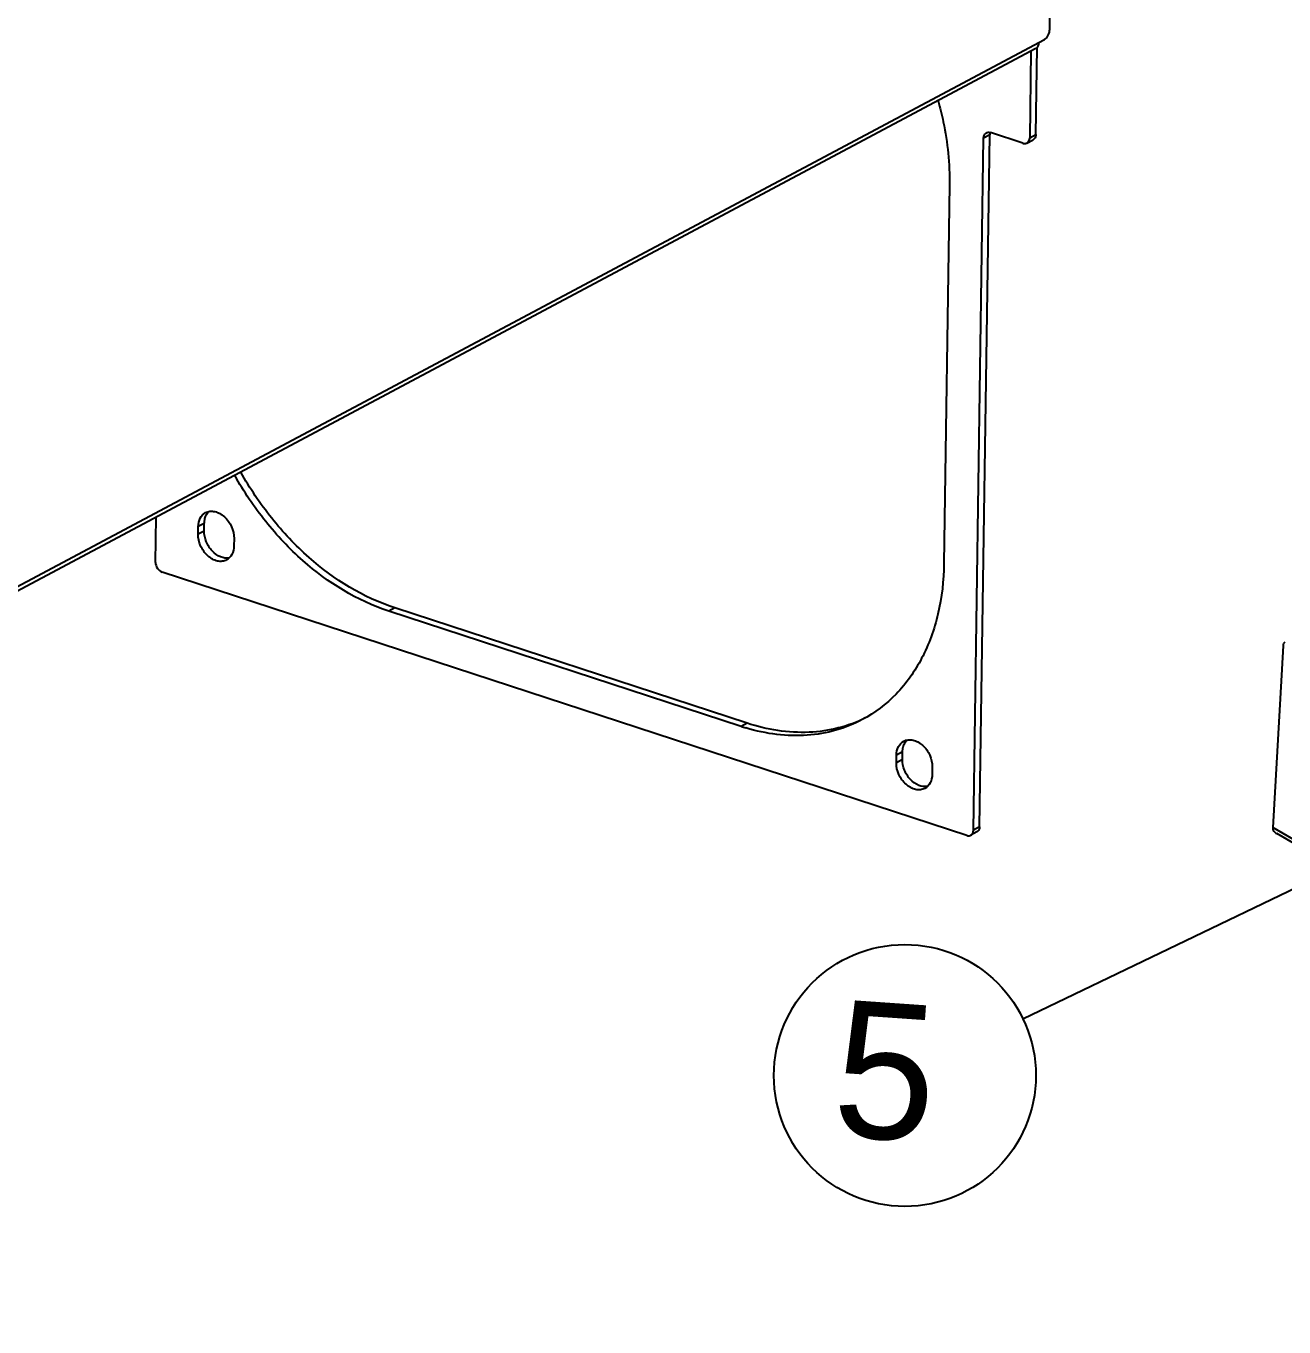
# Model space of a CAD drawing. Extents: x -425 to 6552, y -3049 to 3105.
# Drawn here: x 226.9 to 278.9, y -2129.5 to -2075.7 of the extents above; entities that cross this region are included whole.
import ezdxf

# ---------------------------------------------------------------- set-up
doc = ezdxf.new("R2010")
doc.units = 0
doc.layers.get('0').update_dxf_attribs({"linetype": 'CONTINUOUS'})
doc.layers.add('DIM', color=1, linetype='CONTINUOUS')
doc.styles.add('TEXTSTYLE_3', font='GOTHIC.TTF')

msp = doc.modelspace()

# ---------------------------------------------------------------- linework, layer by layer
at = {"color": 7, "linetype": 'CONTINUOUS'}
for p, q in [((269.254, -2075.791), (269.301, -2072.552)), ((223.412, -2100.52), (269.04, -2076.217)), ((268.675, -2076.598), (223.077, -2100.885)), ((268.476, -2076.704), (268.424, -2080.286)), ((268.675, -2080.153), (268.728, -2076.557)), ((266.35, -2108.782), (266.768, -2080.161)), ((266.768, -2080.161), (266.517, -2080.294)), ((268.144, -2080.511), (266.797, -2080.07)), ((268.424, -2080.286), (268.675, -2080.153)), ((266.099, -2108.915), (266.517, -2080.294)), ((268.311, -2080.501), (268.562, -2080.368)), ((265.107, -2082.235), (264.878, -2097.897)), ((232.268, -2097.844), (232.295, -2095.975)), ((234.284, -2096.234), (234.033, -2096.367)), ((234.28, -2096.548), (234.284, -2096.234)), ((234.029, -2096.682), (234.033, -2096.367)), ((234.28, -2096.548), (234.029, -2096.682)), ((235.513, -2096.852), (235.508, -2097.166)), ((265.819, -2109.14), (232.538, -2098.248)), ((242.162, -2099.728), (241.911, -2099.862)), ((256.488, -2104.633), (241.911, -2099.862)), ((256.74, -2104.499), (242.162, -2099.728)), ((278.902, -2101.297), (278.473, -2108.815)), ((256.74, -2104.499), (256.488, -2104.633)), ((262.909, -2106.133), (262.913, -2105.819)), ((263.164, -2105.685), (262.913, -2105.819)), ((263.16, -2105.999), (263.164, -2105.685)), ((263.16, -2105.999), (262.909, -2106.133)), ((264.393, -2106.303), (264.388, -2106.617)), ((266.237, -2108.997), (265.986, -2109.13)), ((266.35, -2108.782), (266.099, -2108.915)), ((313.904, -2129.332), (278.473, -2108.815)), ((313.883, -2129.469), (278.642, -2109.062))]:
    msp.add_line(p, q, dxfattribs=at)
for centre, radius, start, end in [((267.104, -2080.165), 0.336, 172.1332, 179.2094), ((259.053, -2096.799), 8.243, 251.8765, 253.2979)]:
    msp.add_arc(centre, radius, start, end, dxfattribs=at)
for points, knots in [([(269.04, -2076.217), (269.107, -2076.182), (269.21, -2076.04), (269.252, -2075.879), (269.254, -2075.791)], [0, 0, 0, 0, 0.463116, 1, 1, 1, 1]), ([(268.675, -2076.598), (268.716, -2076.576), (268.789, -2076.497), (268.809, -2076.394), (268.81, -2076.34)], [0, 0, 0, 0, 0.467026, 1, 1, 1, 1]), ([(264.631, -2078.753), (264.713, -2079.043), (264.994, -2080.182), (265.12, -2081.363), (265.107, -2082.235)], [0, 0, 0, 0, 0.256973, 1, 1, 1, 1]), ([(266.517, -2080.294), (266.518, -2080.25), (266.534, -2080.164), (266.595, -2080.098), (266.63, -2080.079)], [0, 0, 0, 0, 0.532974, 1, 1, 1, 1]), ([(266.63, -2080.079), (266.642, -2080.073), (266.695, -2080.052), (266.756, -2080.056), (266.797, -2080.07)], [0, 0, 0, 0, 0.240159, 1, 1, 1, 1]), ([(268.675, -2080.153), (268.674, -2080.197), (268.658, -2080.283), (268.597, -2080.349), (268.562, -2080.368)], [0, 0, 0, 0, 0.532974, 1, 1, 1, 1]), ([(268.144, -2080.511), (268.159, -2080.516), (268.214, -2080.529), (268.275, -2080.521), (268.311, -2080.501)], [0, 0, 0, 0, 0.268046, 1, 1, 1, 1]), ([(268.311, -2080.501), (268.346, -2080.483), (268.407, -2080.417), (268.423, -2080.331), (268.424, -2080.286)], [0, 0, 0, 0, 0.467026, 1, 1, 1, 1]), ([(242.162, -2099.728), (240.858, -2099.302), (238.995, -2098.143), (237.013, -2096.043), (236.165, -2094.781), (235.79, -2094.113)], [0, 0, 0, 0, 0.47579, 0.734471, 1, 1, 1, 1]), ([(241.911, -2099.862), (240.607, -2099.435), (238.744, -2098.277), (236.762, -2096.177), (235.914, -2094.915), (235.539, -2094.247)], [0, 0, 0, 0, 0.47579, 0.734471, 1, 1, 1, 1]), ([(234.324, -2095.984), (234.332, -2095.96), (234.366, -2095.871), (234.421, -2095.79), (234.471, -2095.74)], [0, 0, 0, 0, 0.261998, 1, 1, 1, 1]), ([(234.336, -2095.789), (234.391, -2095.759), (234.519, -2095.721), (234.725, -2095.735), (234.931, -2095.817), (235.192, -2096.006), (235.437, -2096.352), (235.515, -2096.687), (235.513, -2096.852)], [0, 0, 0, 0, 0.102387, 0.211031, 0.329559, 0.458183, 0.732331, 1, 1, 1, 1]), ([(234.033, -2096.367), (234.035, -2096.247), (234.079, -2096.016), (234.243, -2095.839), (234.336, -2095.789)], [0, 0, 0, 0, 0.532897, 1, 1, 1, 1]), ([(234.284, -2096.234), (234.285, -2096.212), (234.289, -2096.128), (234.305, -2096.044), (234.324, -2095.984)], [0, 0, 0, 0, 0.258747, 1, 1, 1, 1]), ([(235.205, -2097.745), (235.15, -2097.774), (235.022, -2097.813), (234.817, -2097.798), (234.611, -2097.717), (234.35, -2097.527), (234.105, -2097.182), (234.026, -2096.846), (234.029, -2096.682)], [0, 0, 0, 0, 0.102387, 0.211031, 0.329559, 0.458183, 0.732331, 1, 1, 1, 1]), ([(235.321, -2097.659), (235.202, -2097.684), (234.924, -2097.641), (234.583, -2097.383), (234.342, -2097.001), (234.277, -2096.697), (234.28, -2096.548)], [0, 0, 0, 0, 0.215047, 0.465765, 0.737404, 1, 1, 1, 1]), ([(235.508, -2097.166), (235.507, -2097.286), (235.462, -2097.517), (235.299, -2097.695), (235.205, -2097.745)], [0, 0, 0, 0, 0.532897, 1, 1, 1, 1]), ([(232.268, -2097.844), (232.266, -2097.931), (232.322, -2098.101), (232.46, -2098.223), (232.538, -2098.248)], [0, 0, 0, 0, 0.512159, 1, 1, 1, 1]), ([(264.878, -2097.897), (264.868, -2098.597), (264.716, -2099.951), (264.051, -2101.814), (262.979, -2103.34), (262.014, -2104.074), (261.5, -2104.348)], [0, 0, 0, 0, 0.27559, 0.531688, 0.77085, 1, 1, 1, 1]), ([(278.979, -2101.146), (278.956, -2101.16), (278.916, -2101.207), (278.904, -2101.266), (278.902, -2101.297)], [0, 0, 0, 0, 0.459663, 1, 1, 1, 1]), ([(261.5, -2104.348), (261.153, -2104.533), (260.408, -2104.832), (259.205, -2105.037), (257.942, -2105), (257.102, -2104.819), (256.684, -2104.694)], [0, 0, 0, 0, 0.238595, 0.482173, 0.734975, 1, 1, 1, 1]), ([(261.621, -2104.281), (261.266, -2104.458), (260.506, -2104.739), (258.848, -2104.976), (257.559, -2104.767), (256.74, -2104.499)], [0, 0, 0, 0, 0.238305, 0.482221, 1, 1, 1, 1]), ([(262.913, -2105.819), (262.915, -2105.698), (262.959, -2105.468), (263.123, -2105.29), (263.216, -2105.24)], [0, 0, 0, 0, 0.532897, 1, 1, 1, 1]), ([(263.164, -2105.685), (263.165, -2105.663), (263.169, -2105.579), (263.185, -2105.495), (263.204, -2105.435)], [0, 0, 0, 0, 0.258747, 1, 1, 1, 1]), ([(263.204, -2105.435), (263.212, -2105.412), (263.246, -2105.323), (263.301, -2105.241), (263.351, -2105.192)], [0, 0, 0, 0, 0.261998, 1, 1, 1, 1]), ([(263.216, -2105.24), (263.272, -2105.211), (263.399, -2105.172), (263.605, -2105.187), (263.811, -2105.268), (264.072, -2105.458), (264.317, -2105.803), (264.395, -2106.139), (264.393, -2106.303)], [0, 0, 0, 0, 0.102387, 0.211031, 0.329559, 0.458183, 0.732331, 1, 1, 1, 1]), ([(264.085, -2107.196), (264.03, -2107.225), (263.902, -2107.264), (263.697, -2107.249), (263.491, -2107.168), (263.23, -2106.978), (262.985, -2106.633), (262.906, -2106.298), (262.909, -2106.133)], [0, 0, 0, 0, 0.102387, 0.211031, 0.329559, 0.458183, 0.732331, 1, 1, 1, 1]), ([(264.201, -2107.111), (264.082, -2107.135), (263.804, -2107.092), (263.463, -2106.834), (263.222, -2106.452), (263.157, -2106.148), (263.16, -2105.999)], [0, 0, 0, 0, 0.215047, 0.465765, 0.737404, 1, 1, 1, 1]), ([(264.388, -2106.617), (264.387, -2106.738), (264.342, -2106.969), (264.179, -2107.146), (264.085, -2107.196)], [0, 0, 0, 0, 0.532897, 1, 1, 1, 1]), ([(265.819, -2109.14), (265.833, -2109.145), (265.888, -2109.158), (265.949, -2109.15), (265.986, -2109.13)], [0, 0, 0, 0, 0.268046, 1, 1, 1, 1]), ([(265.986, -2109.13), (266.021, -2109.112), (266.082, -2109.046), (266.098, -2108.96), (266.099, -2108.915)], [0, 0, 0, 0, 0.467026, 1, 1, 1, 1]), ([(266.35, -2108.782), (266.349, -2108.826), (266.333, -2108.912), (266.272, -2108.978), (266.237, -2108.997)], [0, 0, 0, 0, 0.532974, 1, 1, 1, 1]), ([(278.473, -2108.815), (278.471, -2108.864), (278.51, -2108.97), (278.595, -2109.035), (278.642, -2109.062)], [0, 0, 0, 0, 0.477201, 1, 1, 1, 1])]:
    msp.add_open_spline(points, degree=3, knots=knots, dxfattribs=at)
msp.add_open_spline([(266.783, -2080.066), (266.778, -2080.083), (266.774, -2080.101), (266.771, -2080.119)], degree=3, dxfattribs=at)
at = {"layer": 'DIM', "color": 1, "linetype": 'CONTINUOUS'}
msp.add_line((268.143, -2116.72), (296.638, -2103.024), dxfattribs=at)
msp.add_circle((263.261, -2119.067), 5.417, dxfattribs=at)

# ---------------------------------------------------------------- texts
at = {"layer": 'DIM', "color": 1, "linetype": 'CONTINUOUS', "insert": (260.57, -2115.919), "char_height": 5.635, "width": 12.77776, "attachment_point": 1, "rotation": 356.0357, "style": 'TEXTSTYLE_3'}
msp.add_mtext('5', dxfattribs=at)

doc.saveas('drawing.dxf')
